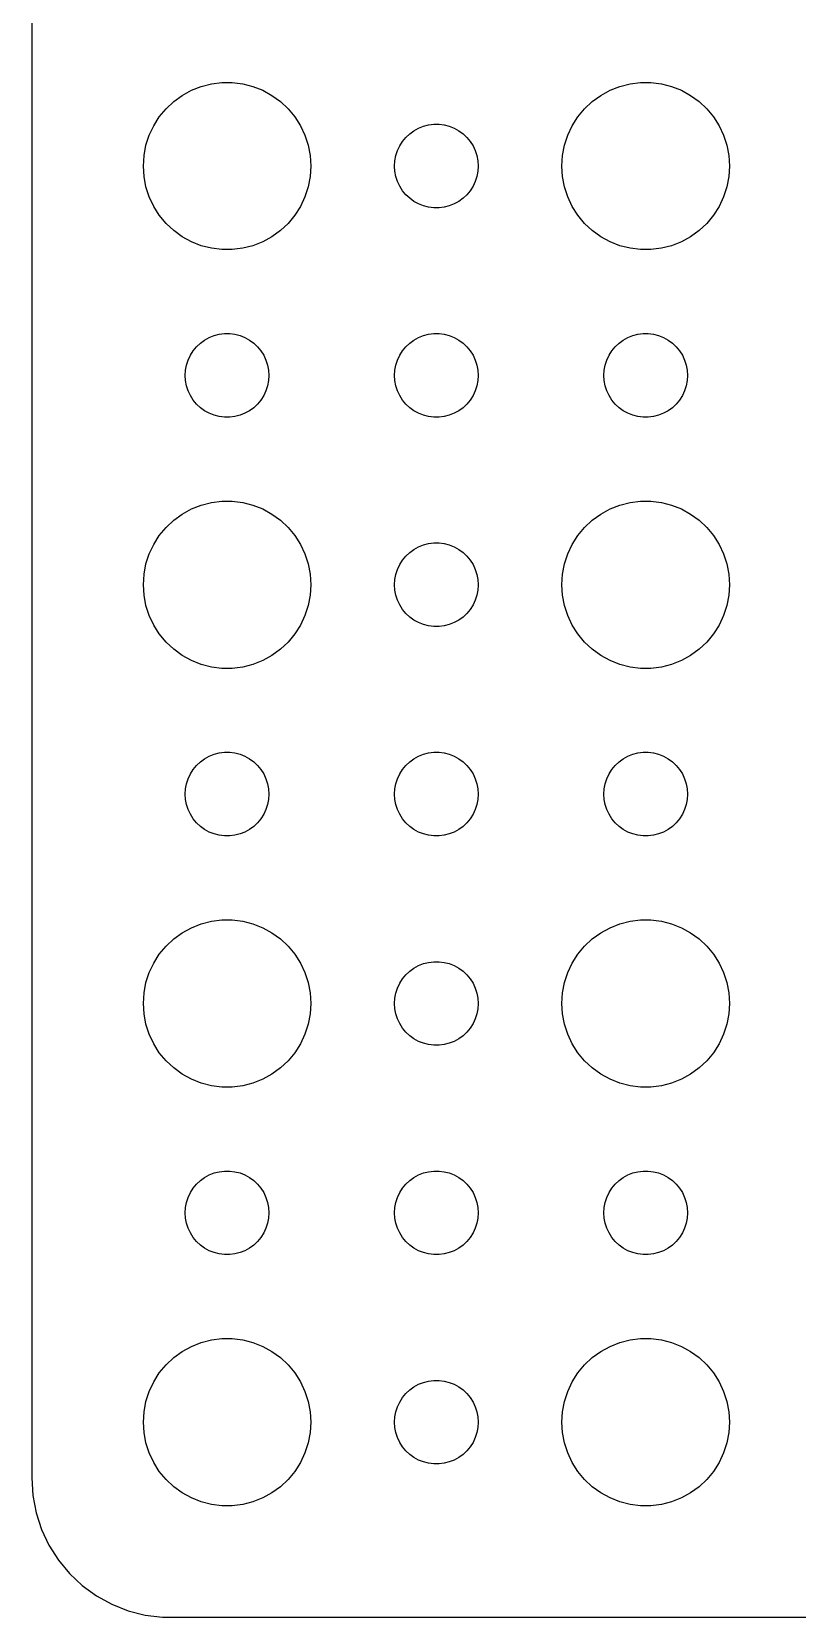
# Model space of a CAD drawing. Header units: metres. Extents: x -60 to 60, y -59 to 59.
# Drawn here: x -59.5 to -32.1, y -59.5 to -2.7 of the extents above; entities that cross this region are included whole.
import ezdxf

# ---------------------------------------------------------------- set-up
doc = ezdxf.new("R2010")
doc.units = ezdxf.units.M

msp = doc.modelspace()

# ---------------------------------------------------------------- linework, layer by layer
for p, q in [((-59.5, 54.5), (-59.5, -54.5)), ((-53.0621, -4.55313), (-52.6884, -4.50591)), ((-52.6884, -4.50591), (-52.3116, -4.50591)), ((-52.3116, -4.50591), (-51.9379, -4.55313)), ((-38.0621, -4.55313), (-37.6884, -4.50591)), ((-37.6884, -4.50591), (-37.3116, -4.50591)), ((-37.3116, -4.50591), (-36.9379, -4.55313)), ((-54.4123, -5.18845), (-54.1075, -4.96701)), ((-54.1075, -4.96701), (-53.7773, -4.78551)), ((-53.7773, -4.78551), (-53.427, -4.64682)), ((-53.427, -4.64682), (-53.0621, -4.55313)), ((-51.9379, -4.55313), (-51.5729, -4.64682)), ((-51.5729, -4.64682), (-51.2227, -4.78551)), ((-51.2227, -4.78551), (-50.8925, -4.96701)), ((-50.8925, -4.96701), (-50.5877, -5.18845)), ((-39.4123, -5.18845), (-39.1075, -4.96701)), ((-39.1075, -4.96701), (-38.7773, -4.78551)), ((-38.7773, -4.78551), (-38.427, -4.64682)), ((-38.427, -4.64682), (-38.0621, -4.55313)), ((-36.9379, -4.55313), (-36.5729, -4.64682)), ((-36.5729, -4.64682), (-36.2227, -4.78551)), ((-36.2227, -4.78551), (-35.8925, -4.96701)), ((-35.8925, -4.96701), (-35.5877, -5.18845)), ((-54.927, -5.73663), (-54.6869, -5.44635)), ((-54.6869, -5.44635), (-54.4123, -5.18845)), ((-50.5877, -5.18845), (-50.3131, -5.44635)), ((-50.3131, -5.44635), (-50.0729, -5.73663)), ((-39.927, -5.73663), (-39.6869, -5.44635)), ((-39.6869, -5.44635), (-39.4123, -5.18845)), ((-35.5877, -5.18845), (-35.3131, -5.44635)), ((-35.3131, -5.44635), (-35.0729, -5.73663)), ((-55.2893, -6.39561), (-55.1289, -6.05473)), ((-55.1289, -6.05473), (-54.927, -5.73663)), ((-50.0729, -5.73663), (-49.8711, -6.05473)), ((-49.8711, -6.05473), (-49.7107, -6.39561)), ((-45.9561, -6.34422), (-45.8037, -6.23351)), ((-45.8037, -6.23351), (-45.6387, -6.14275)), ((-45.6387, -6.14275), (-45.4635, -6.07341)), ((-45.4635, -6.07341), (-45.2811, -6.02657)), ((-45.2811, -6.02657), (-45.0942, -6.00294)), ((-45.0942, -6.00294), (-44.9058, -6.00294)), ((-44.9058, -6.00294), (-44.7189, -6.02657)), ((-44.7189, -6.02657), (-44.5365, -6.07341)), ((-44.5365, -6.07341), (-44.3613, -6.14275)), ((-44.3613, -6.14275), (-44.1963, -6.23351)), ((-44.1963, -6.23351), (-44.0439, -6.34422)), ((-40.2893, -6.39561), (-40.1289, -6.05473)), ((-40.1289, -6.05473), (-39.927, -5.73663)), ((-35.0729, -5.73663), (-34.8711, -6.05473)), ((-34.8711, -6.05473), (-34.7107, -6.39561)), ((-55.4763, -7.12399), (-55.4057, -6.75392)), ((-55.4057, -6.75392), (-55.2893, -6.39561)), ((-49.7107, -6.39561), (-49.5942, -6.75392)), ((-49.5942, -6.75392), (-49.5237, -7.12399)), ((-46.3947, -6.9478), (-46.3145, -6.77736)), ((-46.3145, -6.77736), (-46.2135, -6.61832)), ((-46.2135, -6.61832), (-46.0934, -6.47318)), ((-46.0934, -6.47318), (-45.9561, -6.34422)), ((-44.0439, -6.34422), (-43.9065, -6.47318)), ((-43.9065, -6.47318), (-43.7865, -6.61832)), ((-43.7865, -6.61832), (-43.6855, -6.77736)), ((-43.6855, -6.77736), (-43.6053, -6.9478)), ((-40.4763, -7.12399), (-40.4057, -6.75392)), ((-40.4057, -6.75392), (-40.2893, -6.39561)), ((-34.7107, -6.39561), (-34.5942, -6.75392)), ((-34.5942, -6.75392), (-34.5237, -7.12399)), ((-55.5, -7.5), (-55.4763, -7.12399)), ((-49.5237, -7.12399), (-49.5, -7.5)), ((-46.5, -7.5), (-46.4882, -7.312)), ((-46.4882, -7.312), (-46.4529, -7.12695)), ((-46.4529, -7.12695), (-46.3947, -6.9478)), ((-43.6053, -6.9478), (-43.5471, -7.12695)), ((-43.5471, -7.12695), (-43.5118, -7.312)), ((-43.5118, -7.312), (-43.5, -7.5)), ((-40.5, -7.5), (-40.4763, -7.12399)), ((-34.5237, -7.12399), (-34.5, -7.5)), ((-55.4763, -7.87599), (-55.5, -7.5)), ((-55.4057, -8.24606), (-55.4763, -7.87599)), ((-49.5237, -7.87599), (-49.5942, -8.24606)), ((-49.5, -7.5), (-49.5237, -7.87599)), ((-46.4882, -7.68799), (-46.5, -7.5)), ((-46.4529, -7.87303), (-46.4882, -7.68799)), ((-46.3947, -8.05219), (-46.4529, -7.87303)), ((-43.5471, -7.87303), (-43.6053, -8.05219)), ((-43.5118, -7.68799), (-43.5471, -7.87303)), ((-43.5, -7.5), (-43.5118, -7.68799)), ((-40.4763, -7.87599), (-40.5, -7.5)), ((-40.4057, -8.24606), (-40.4763, -7.87599)), ((-34.5237, -7.87599), (-34.5942, -8.24606)), ((-34.5, -7.5), (-34.5237, -7.87599)), ((-55.2893, -8.60437), (-55.4057, -8.24606)), ((-49.5942, -8.24606), (-49.7107, -8.60437)), ((-46.3145, -8.22263), (-46.3947, -8.05219)), ((-46.2135, -8.38167), (-46.3145, -8.22263)), ((-46.0934, -8.52681), (-46.2135, -8.38167)), ((-43.7865, -8.38167), (-43.9065, -8.52681)), ((-43.6855, -8.22263), (-43.7865, -8.38167)), ((-43.6053, -8.05219), (-43.6855, -8.22263)), ((-40.2893, -8.60437), (-40.4057, -8.24606)), ((-34.5942, -8.24606), (-34.7107, -8.60437)), ((-55.1289, -8.94525), (-55.2893, -8.60437)), ((-54.927, -9.26335), (-55.1289, -8.94525)), ((-49.8711, -8.94525), (-50.0729, -9.26335)), ((-49.7107, -8.60437), (-49.8711, -8.94525)), ((-45.9561, -8.65576), (-46.0934, -8.52681)), ((-45.8037, -8.76648), (-45.9561, -8.65576)), ((-45.6387, -8.85724), (-45.8037, -8.76648)), ((-45.4635, -8.92657), (-45.6387, -8.85724)), ((-45.2811, -8.97342), (-45.4635, -8.92657)), ((-45.0942, -8.99704), (-45.2811, -8.97342)), ((-44.9058, -8.99704), (-45.0942, -8.99704)), ((-44.7189, -8.97342), (-44.9058, -8.99704)), ((-44.5365, -8.92657), (-44.7189, -8.97342)), ((-44.3613, -8.85724), (-44.5365, -8.92657)), ((-44.1963, -8.76648), (-44.3613, -8.85724)), ((-44.0439, -8.65576), (-44.1963, -8.76648)), ((-43.9065, -8.52681), (-44.0439, -8.65576)), ((-40.1289, -8.94525), (-40.2893, -8.60437)), ((-39.927, -9.26335), (-40.1289, -8.94525)), ((-34.8711, -8.94525), (-35.0729, -9.26335)), ((-34.7107, -8.60437), (-34.8711, -8.94525)), ((-54.6869, -9.55363), (-54.927, -9.26335)), ((-54.4123, -9.81154), (-54.6869, -9.55363)), ((-50.3131, -9.55363), (-50.5877, -9.81154)), ((-50.0729, -9.26335), (-50.3131, -9.55363)), ((-39.6869, -9.55363), (-39.927, -9.26335)), ((-39.4123, -9.81154), (-39.6869, -9.55363)), ((-35.3131, -9.55363), (-35.5877, -9.81154)), ((-35.0729, -9.26335), (-35.3131, -9.55363)), ((-54.1075, -10.033), (-54.4123, -9.81154)), ((-53.7773, -10.2145), (-54.1075, -10.033)), ((-53.427, -10.3532), (-53.7773, -10.2145)), ((-51.2227, -10.2145), (-51.5729, -10.3532)), ((-50.8925, -10.033), (-51.2227, -10.2145)), ((-50.5877, -9.81154), (-50.8925, -10.033)), ((-39.1075, -10.033), (-39.4123, -9.81154)), ((-38.7773, -10.2145), (-39.1075, -10.033)), ((-38.427, -10.3532), (-38.7773, -10.2145)), ((-36.2227, -10.2145), (-36.5729, -10.3532)), ((-35.8925, -10.033), (-36.2227, -10.2145)), ((-35.5877, -9.81154), (-35.8925, -10.033)), ((-53.0621, -10.4469), (-53.427, -10.3532)), ((-52.6884, -10.4941), (-53.0621, -10.4469)), ((-52.3116, -10.4941), (-52.6884, -10.4941)), ((-51.9379, -10.4469), (-52.3116, -10.4941)), ((-51.5729, -10.3532), (-51.9379, -10.4469)), ((-38.0621, -10.4469), (-38.427, -10.3532)), ((-37.6884, -10.4941), (-38.0621, -10.4469)), ((-37.3116, -10.4941), (-37.6884, -10.4941)), ((-36.9379, -10.4469), (-37.3116, -10.4941)), ((-36.5729, -10.3532), (-36.9379, -10.4469)), ((-53.1387, -13.6427), (-52.9635, -13.5734)), ((-52.9635, -13.5734), (-52.7811, -13.5266)), ((-52.7811, -13.5266), (-52.5942, -13.5029)), ((-52.5942, -13.5029), (-52.4058, -13.5029)), ((-52.4058, -13.5029), (-52.2189, -13.5266)), ((-52.2189, -13.5266), (-52.0365, -13.5734)), ((-52.0365, -13.5734), (-51.8613, -13.6427)), ((-45.6387, -13.6427), (-45.4635, -13.5734)), ((-45.4635, -13.5734), (-45.2811, -13.5266)), ((-45.2811, -13.5266), (-45.0942, -13.5029)), ((-45.0942, -13.5029), (-44.9058, -13.5029)), ((-44.9058, -13.5029), (-44.7189, -13.5266)), ((-44.7189, -13.5266), (-44.5365, -13.5734)), ((-44.5365, -13.5734), (-44.3613, -13.6427)), ((-38.1387, -13.6427), (-37.9635, -13.5734)), ((-37.9635, -13.5734), (-37.7811, -13.5266)), ((-37.7811, -13.5266), (-37.5942, -13.5029)), ((-37.5942, -13.5029), (-37.4058, -13.5029)), ((-37.4058, -13.5029), (-37.2189, -13.5266)), ((-37.2189, -13.5266), (-37.0365, -13.5734)), ((-37.0365, -13.5734), (-36.8613, -13.6427)), ((-53.8145, -14.2774), (-53.7135, -14.1183)), ((-53.7135, -14.1183), (-53.5934, -13.9732)), ((-53.5934, -13.9732), (-53.4561, -13.8442)), ((-53.4561, -13.8442), (-53.3037, -13.7335)), ((-53.3037, -13.7335), (-53.1387, -13.6427)), ((-51.8613, -13.6427), (-51.6963, -13.7335)), ((-51.6963, -13.7335), (-51.5439, -13.8442)), ((-51.5439, -13.8442), (-51.4065, -13.9732)), ((-51.4065, -13.9732), (-51.2865, -14.1183)), ((-51.2865, -14.1183), (-51.1855, -14.2774)), ((-46.3145, -14.2774), (-46.2135, -14.1183)), ((-46.2135, -14.1183), (-46.0934, -13.9732)), ((-46.0934, -13.9732), (-45.9561, -13.8442)), ((-45.9561, -13.8442), (-45.8037, -13.7335)), ((-45.8037, -13.7335), (-45.6387, -13.6427)), ((-44.3613, -13.6427), (-44.1963, -13.7335)), ((-44.1963, -13.7335), (-44.0439, -13.8442)), ((-44.0439, -13.8442), (-43.9065, -13.9732)), ((-43.9065, -13.9732), (-43.7865, -14.1183)), ((-43.7865, -14.1183), (-43.6855, -14.2774)), ((-38.8145, -14.2774), (-38.7135, -14.1183)), ((-38.7135, -14.1183), (-38.5934, -13.9732)), ((-38.5934, -13.9732), (-38.4561, -13.8442)), ((-38.4561, -13.8442), (-38.3037, -13.7335)), ((-38.3037, -13.7335), (-38.1387, -13.6427)), ((-36.8613, -13.6427), (-36.6963, -13.7335)), ((-36.6963, -13.7335), (-36.5439, -13.8442)), ((-36.5439, -13.8442), (-36.4065, -13.9732)), ((-36.4065, -13.9732), (-36.2865, -14.1183)), ((-36.2865, -14.1183), (-36.1855, -14.2774)), ((-53.9882, -14.812), (-53.9529, -14.627)), ((-53.9529, -14.627), (-53.8947, -14.4478)), ((-53.8947, -14.4478), (-53.8145, -14.2774)), ((-51.1855, -14.2774), (-51.1053, -14.4478)), ((-51.1053, -14.4478), (-51.0471, -14.627)), ((-51.0471, -14.627), (-51.0118, -14.812)), ((-46.4882, -14.812), (-46.4529, -14.627)), ((-46.4529, -14.627), (-46.3947, -14.4478)), ((-46.3947, -14.4478), (-46.3145, -14.2774)), ((-43.6855, -14.2774), (-43.6053, -14.4478)), ((-43.6053, -14.4478), (-43.5471, -14.627)), ((-43.5471, -14.627), (-43.5118, -14.812)), ((-38.9882, -14.812), (-38.9529, -14.627)), ((-38.9529, -14.627), (-38.8947, -14.4478)), ((-38.8947, -14.4478), (-38.8145, -14.2774)), ((-36.1855, -14.2774), (-36.1053, -14.4478)), ((-36.1053, -14.4478), (-36.0471, -14.627)), ((-36.0471, -14.627), (-36.0118, -14.812)), ((-54, -15), (-53.9882, -14.812)), ((-53.9882, -15.188), (-54, -15)), ((-53.9529, -15.373), (-53.9882, -15.188)), ((-51.0118, -15.188), (-51.0471, -15.373)), ((-51.0118, -14.812), (-51, -15)), ((-51, -15), (-51.0118, -15.188)), ((-46.5, -15), (-46.4882, -14.812)), ((-46.4882, -15.188), (-46.5, -15)), ((-46.4529, -15.373), (-46.4882, -15.188)), ((-43.5118, -15.188), (-43.5471, -15.373)), ((-43.5118, -14.812), (-43.5, -15)), ((-43.5, -15), (-43.5118, -15.188)), ((-39, -15), (-38.9882, -14.812)), ((-38.9882, -15.188), (-39, -15)), ((-38.9529, -15.373), (-38.9882, -15.188)), ((-36.0118, -15.188), (-36.0471, -15.373)), ((-36.0118, -14.812), (-36, -15)), ((-36, -15), (-36.0118, -15.188)), ((-53.8947, -15.5522), (-53.9529, -15.373)), ((-53.8145, -15.7226), (-53.8947, -15.5522)), ((-53.7135, -15.8817), (-53.8145, -15.7226)), ((-53.5934, -16.0268), (-53.7135, -15.8817)), ((-51.2865, -15.8817), (-51.4065, -16.0268)), ((-51.1855, -15.7226), (-51.2865, -15.8817)), ((-51.1053, -15.5522), (-51.1855, -15.7226)), ((-51.0471, -15.373), (-51.1053, -15.5522)), ((-46.3947, -15.5522), (-46.4529, -15.373)), ((-46.3145, -15.7226), (-46.3947, -15.5522)), ((-46.2135, -15.8817), (-46.3145, -15.7226)), ((-46.0934, -16.0268), (-46.2135, -15.8817)), ((-43.7865, -15.8817), (-43.9065, -16.0268)), ((-43.6855, -15.7226), (-43.7865, -15.8817)), ((-43.6053, -15.5522), (-43.6855, -15.7226)), ((-43.5471, -15.373), (-43.6053, -15.5522)), ((-38.8947, -15.5522), (-38.9529, -15.373)), ((-38.8145, -15.7226), (-38.8947, -15.5522)), ((-38.7135, -15.8817), (-38.8145, -15.7226)), ((-38.5934, -16.0268), (-38.7135, -15.8817)), ((-36.2865, -15.8817), (-36.4065, -16.0268)), ((-36.1855, -15.7226), (-36.2865, -15.8817)), ((-36.1053, -15.5522), (-36.1855, -15.7226)), ((-36.0471, -15.373), (-36.1053, -15.5522)), ((-53.4561, -16.1558), (-53.5934, -16.0268)), ((-53.3037, -16.2665), (-53.4561, -16.1558)), ((-53.1387, -16.3572), (-53.3037, -16.2665)), ((-52.9635, -16.4266), (-53.1387, -16.3572)), ((-52.7811, -16.4734), (-52.9635, -16.4266)), ((-52.0365, -16.4266), (-52.2189, -16.4734)), ((-51.8613, -16.3572), (-52.0365, -16.4266)), ((-51.6963, -16.2665), (-51.8613, -16.3572)), ((-51.5439, -16.1558), (-51.6963, -16.2665)), ((-51.4065, -16.0268), (-51.5439, -16.1558)), ((-45.9561, -16.1558), (-46.0934, -16.0268)), ((-45.8037, -16.2665), (-45.9561, -16.1558)), ((-45.6387, -16.3572), (-45.8037, -16.2665)), ((-45.4635, -16.4266), (-45.6387, -16.3572)), ((-45.2811, -16.4734), (-45.4635, -16.4266)), ((-44.5365, -16.4266), (-44.7189, -16.4734)), ((-44.3613, -16.3572), (-44.5365, -16.4266)), ((-44.1963, -16.2665), (-44.3613, -16.3572)), ((-44.0439, -16.1558), (-44.1963, -16.2665)), ((-43.9065, -16.0268), (-44.0439, -16.1558)), ((-38.4561, -16.1558), (-38.5934, -16.0268)), ((-38.3037, -16.2665), (-38.4561, -16.1558)), ((-38.1387, -16.3572), (-38.3037, -16.2665)), ((-37.9635, -16.4266), (-38.1387, -16.3572)), ((-37.7811, -16.4734), (-37.9635, -16.4266)), ((-37.0365, -16.4266), (-37.2189, -16.4734)), ((-36.8613, -16.3572), (-37.0365, -16.4266)), ((-36.6963, -16.2665), (-36.8613, -16.3572)), ((-36.5439, -16.1558), (-36.6963, -16.2665)), ((-36.4065, -16.0268), (-36.5439, -16.1558)), ((-52.5942, -16.497), (-52.7811, -16.4734)), ((-52.4058, -16.497), (-52.5942, -16.497)), ((-52.2189, -16.4734), (-52.4058, -16.497)), ((-45.0942, -16.497), (-45.2811, -16.4734)), ((-44.9058, -16.497), (-45.0942, -16.497)), ((-44.7189, -16.4734), (-44.9058, -16.497)), ((-37.5942, -16.497), (-37.7811, -16.4734)), ((-37.4058, -16.497), (-37.5942, -16.497)), ((-37.2189, -16.4734), (-37.4058, -16.497)), ((-54.1075, -19.967), (-53.7773, -19.7855)), ((-53.7773, -19.7855), (-53.427, -19.6468)), ((-53.427, -19.6468), (-53.0621, -19.5531)), ((-53.0621, -19.5531), (-52.6884, -19.5059)), ((-52.6884, -19.5059), (-52.3116, -19.5059)), ((-52.3116, -19.5059), (-51.9379, -19.5531)), ((-51.9379, -19.5531), (-51.5729, -19.6468)), ((-51.5729, -19.6468), (-51.2227, -19.7855)), ((-51.2227, -19.7855), (-50.8925, -19.967)), ((-39.1075, -19.967), (-38.7773, -19.7855)), ((-38.7773, -19.7855), (-38.427, -19.6468)), ((-38.427, -19.6468), (-38.0621, -19.5531)), ((-38.0621, -19.5531), (-37.6884, -19.5059)), ((-37.6884, -19.5059), (-37.3116, -19.5059)), ((-37.3116, -19.5059), (-36.9379, -19.5531)), ((-36.9379, -19.5531), (-36.5729, -19.6468)), ((-36.5729, -19.6468), (-36.2227, -19.7855)), ((-36.2227, -19.7855), (-35.8925, -19.967)), ((-54.927, -20.7366), (-54.6869, -20.4464)), ((-54.6869, -20.4464), (-54.4123, -20.1884)), ((-54.4123, -20.1884), (-54.1075, -19.967)), ((-50.8925, -19.967), (-50.5877, -20.1884)), ((-50.5877, -20.1884), (-50.3131, -20.4464)), ((-50.3131, -20.4464), (-50.0729, -20.7366)), ((-39.927, -20.7366), (-39.6869, -20.4464)), ((-39.6869, -20.4464), (-39.4123, -20.1884)), ((-39.4123, -20.1884), (-39.1075, -19.967)), ((-35.8925, -19.967), (-35.5877, -20.1884)), ((-35.5877, -20.1884), (-35.3131, -20.4464)), ((-35.3131, -20.4464), (-35.0729, -20.7366)), ((-55.1289, -21.0547), (-54.927, -20.7366)), ((-50.0729, -20.7366), (-49.8711, -21.0547)), ((-45.2811, -21.0266), (-45.0942, -21.003)), ((-45.0942, -21.003), (-44.9058, -21.003)), ((-44.9058, -21.003), (-44.7189, -21.0266)), ((-40.1289, -21.0547), (-39.927, -20.7366)), ((-35.0729, -20.7366), (-34.8711, -21.0547)), ((-55.4057, -21.7539), (-55.2893, -21.3956)), ((-55.2893, -21.3956), (-55.1289, -21.0547)), ((-49.8711, -21.0547), (-49.7107, -21.3956)), ((-49.7107, -21.3956), (-49.5942, -21.7539)), ((-46.2135, -21.6183), (-46.0934, -21.4732)), ((-46.0934, -21.4732), (-45.9561, -21.3442)), ((-45.9561, -21.3442), (-45.8037, -21.2335)), ((-45.8037, -21.2335), (-45.6387, -21.1427)), ((-45.6387, -21.1427), (-45.4635, -21.0734)), ((-45.4635, -21.0734), (-45.2811, -21.0266)), ((-44.7189, -21.0266), (-44.5365, -21.0734)), ((-44.5365, -21.0734), (-44.3613, -21.1427)), ((-44.3613, -21.1427), (-44.1963, -21.2335)), ((-44.1963, -21.2335), (-44.0439, -21.3442)), ((-44.0439, -21.3442), (-43.9065, -21.4732)), ((-43.9065, -21.4732), (-43.7865, -21.6183)), ((-40.4057, -21.7539), (-40.2893, -21.3956)), ((-40.2893, -21.3956), (-40.1289, -21.0547)), ((-34.8711, -21.0547), (-34.7107, -21.3956)), ((-34.7107, -21.3956), (-34.5942, -21.7539)), ((-55.5, -22.5), (-55.4763, -22.124)), ((-55.4763, -22.124), (-55.4057, -21.7539)), ((-49.5942, -21.7539), (-49.5237, -22.124)), ((-49.5237, -22.124), (-49.5, -22.5)), ((-46.4882, -22.312), (-46.4529, -22.127)), ((-46.4529, -22.127), (-46.3947, -21.9478)), ((-46.3947, -21.9478), (-46.3145, -21.7774)), ((-46.3145, -21.7774), (-46.2135, -21.6183)), ((-43.7865, -21.6183), (-43.6855, -21.7774)), ((-43.6855, -21.7774), (-43.6053, -21.9478)), ((-43.6053, -21.9478), (-43.5471, -22.127)), ((-43.5471, -22.127), (-43.5118, -22.312)), ((-40.5, -22.5), (-40.4763, -22.124)), ((-40.4763, -22.124), (-40.4057, -21.7539)), ((-34.5942, -21.7539), (-34.5237, -22.124)), ((-34.5237, -22.124), (-34.5, -22.5)), ((-55.4763, -22.876), (-55.5, -22.5)), ((-49.5, -22.5), (-49.5237, -22.876)), ((-46.5, -22.5), (-46.4882, -22.312)), ((-46.4882, -22.688), (-46.5, -22.5)), ((-46.4529, -22.873), (-46.4882, -22.688)), ((-43.5118, -22.688), (-43.5471, -22.873)), ((-43.5118, -22.312), (-43.5, -22.5)), ((-43.5, -22.5), (-43.5118, -22.688)), ((-40.4763, -22.876), (-40.5, -22.5)), ((-34.5, -22.5), (-34.5237, -22.876)), ((-55.4057, -23.2461), (-55.4763, -22.876)), ((-55.2893, -23.6044), (-55.4057, -23.2461)), ((-49.5942, -23.2461), (-49.7107, -23.6044)), ((-49.5237, -22.876), (-49.5942, -23.2461)), ((-46.3947, -23.0522), (-46.4529, -22.873)), ((-46.3145, -23.2226), (-46.3947, -23.0522)), ((-46.2135, -23.3817), (-46.3145, -23.2226)), ((-43.6855, -23.2226), (-43.7865, -23.3817)), ((-43.6053, -23.0522), (-43.6855, -23.2226)), ((-43.5471, -22.873), (-43.6053, -23.0522)), ((-40.4057, -23.2461), (-40.4763, -22.876)), ((-40.2893, -23.6044), (-40.4057, -23.2461)), ((-34.5942, -23.2461), (-34.7107, -23.6044)), ((-34.5237, -22.876), (-34.5942, -23.2461)), ((-55.1289, -23.9453), (-55.2893, -23.6044)), ((-49.7107, -23.6044), (-49.8711, -23.9453)), ((-46.0934, -23.5268), (-46.2135, -23.3817)), ((-45.9561, -23.6558), (-46.0934, -23.5268)), ((-45.8037, -23.7665), (-45.9561, -23.6558)), ((-45.6387, -23.8572), (-45.8037, -23.7665)), ((-45.4635, -23.9266), (-45.6387, -23.8572)), ((-44.3613, -23.8572), (-44.5365, -23.9266)), ((-44.1963, -23.7665), (-44.3613, -23.8572)), ((-44.0439, -23.6558), (-44.1963, -23.7665)), ((-43.9065, -23.5268), (-44.0439, -23.6558)), ((-43.7865, -23.3817), (-43.9065, -23.5268)), ((-40.1289, -23.9453), (-40.2893, -23.6044)), ((-34.7107, -23.6044), (-34.8711, -23.9453)), ((-54.927, -24.2634), (-55.1289, -23.9453)), ((-54.6869, -24.5536), (-54.927, -24.2634)), ((-50.0729, -24.2634), (-50.3131, -24.5536)), ((-49.8711, -23.9453), (-50.0729, -24.2634)), ((-45.2811, -23.9734), (-45.4635, -23.9266)), ((-45.0942, -23.997), (-45.2811, -23.9734)), ((-44.9058, -23.997), (-45.0942, -23.997)), ((-44.7189, -23.9734), (-44.9058, -23.997)), ((-44.5365, -23.9266), (-44.7189, -23.9734)), ((-39.927, -24.2634), (-40.1289, -23.9453)), ((-39.6869, -24.5536), (-39.927, -24.2634)), ((-35.0729, -24.2634), (-35.3131, -24.5536)), ((-34.8711, -23.9453), (-35.0729, -24.2634)), ((-54.4123, -24.8115), (-54.6869, -24.5536)), ((-54.1075, -25.033), (-54.4123, -24.8115)), ((-50.5877, -24.8115), (-50.8925, -25.033)), ((-50.3131, -24.5536), (-50.5877, -24.8115)), ((-39.4123, -24.8115), (-39.6869, -24.5536)), ((-39.1075, -25.033), (-39.4123, -24.8115)), ((-35.5877, -24.8115), (-35.8925, -25.033)), ((-35.3131, -24.5536), (-35.5877, -24.8115)), ((-53.7773, -25.2145), (-54.1075, -25.033)), ((-53.427, -25.3532), (-53.7773, -25.2145)), ((-53.0621, -25.4469), (-53.427, -25.3532)), ((-52.6884, -25.4941), (-53.0621, -25.4469)), ((-52.3116, -25.4941), (-52.6884, -25.4941)), ((-51.9379, -25.4469), (-52.3116, -25.4941)), ((-51.5729, -25.3532), (-51.9379, -25.4469)), ((-51.2227, -25.2145), (-51.5729, -25.3532)), ((-50.8925, -25.033), (-51.2227, -25.2145)), ((-38.7773, -25.2145), (-39.1075, -25.033)), ((-38.427, -25.3532), (-38.7773, -25.2145)), ((-38.0621, -25.4469), (-38.427, -25.3532)), ((-37.6884, -25.4941), (-38.0621, -25.4469)), ((-37.3116, -25.4941), (-37.6884, -25.4941)), ((-36.9379, -25.4469), (-37.3116, -25.4941)), ((-36.5729, -25.3532), (-36.9379, -25.4469)), ((-36.2227, -25.2145), (-36.5729, -25.3532)), ((-35.8925, -25.033), (-36.2227, -25.2145)), ((-53.5934, -28.9732), (-53.4561, -28.8442)), ((-53.4561, -28.8442), (-53.3037, -28.7335)), ((-53.3037, -28.7335), (-53.1387, -28.6427)), ((-53.1387, -28.6427), (-52.9635, -28.5734)), ((-52.9635, -28.5734), (-52.7811, -28.5266)), ((-52.7811, -28.5266), (-52.5942, -28.503)), ((-52.5942, -28.503), (-52.4058, -28.503)), ((-52.4058, -28.503), (-52.2189, -28.5266)), ((-52.2189, -28.5266), (-52.0365, -28.5734)), ((-52.0365, -28.5734), (-51.8613, -28.6427)), ((-51.8613, -28.6427), (-51.6963, -28.7335)), ((-51.6963, -28.7335), (-51.5439, -28.8442)), ((-51.5439, -28.8442), (-51.4065, -28.9732)), ((-46.0934, -28.9732), (-45.9561, -28.8442)), ((-45.9561, -28.8442), (-45.8037, -28.7335)), ((-45.8037, -28.7335), (-45.6387, -28.6427)), ((-45.6387, -28.6427), (-45.4635, -28.5734)), ((-45.4635, -28.5734), (-45.2811, -28.5266)), ((-45.2811, -28.5266), (-45.0942, -28.503)), ((-45.0942, -28.503), (-44.9058, -28.503)), ((-44.9058, -28.503), (-44.7189, -28.5266)), ((-44.7189, -28.5266), (-44.5365, -28.5734)), ((-44.5365, -28.5734), (-44.3613, -28.6427)), ((-44.3613, -28.6427), (-44.1963, -28.7335)), ((-44.1963, -28.7335), (-44.0439, -28.8442)), ((-44.0439, -28.8442), (-43.9065, -28.9732)), ((-38.5934, -28.9732), (-38.4561, -28.8442)), ((-38.4561, -28.8442), (-38.3037, -28.7335)), ((-38.3037, -28.7335), (-38.1387, -28.6427)), ((-38.1387, -28.6427), (-37.9635, -28.5734)), ((-37.9635, -28.5734), (-37.7811, -28.5266)), ((-37.7811, -28.5266), (-37.5942, -28.503)), ((-37.5942, -28.503), (-37.4058, -28.503)), ((-37.4058, -28.503), (-37.2189, -28.5266)), ((-37.2189, -28.5266), (-37.0365, -28.5734)), ((-37.0365, -28.5734), (-36.8613, -28.6427)), ((-36.8613, -28.6427), (-36.6963, -28.7335)), ((-36.6963, -28.7335), (-36.5439, -28.8442)), ((-36.5439, -28.8442), (-36.4065, -28.9732)), ((-53.9529, -29.627), (-53.8947, -29.4478)), ((-53.8947, -29.4478), (-53.8145, -29.2774)), ((-53.8145, -29.2774), (-53.7135, -29.1183)), ((-53.7135, -29.1183), (-53.5934, -28.9732)), ((-51.4065, -28.9732), (-51.2865, -29.1183)), ((-51.2865, -29.1183), (-51.1855, -29.2774)), ((-51.1855, -29.2774), (-51.1053, -29.4478)), ((-51.1053, -29.4478), (-51.0471, -29.627)), ((-46.4529, -29.627), (-46.3947, -29.4478)), ((-46.3947, -29.4478), (-46.3145, -29.2774)), ((-46.3145, -29.2774), (-46.2135, -29.1183)), ((-46.2135, -29.1183), (-46.0934, -28.9732)), ((-43.9065, -28.9732), (-43.7865, -29.1183)), ((-43.7865, -29.1183), (-43.6855, -29.2774)), ((-43.6855, -29.2774), (-43.6053, -29.4478)), ((-43.6053, -29.4478), (-43.5471, -29.627)), ((-38.9529, -29.627), (-38.8947, -29.4478)), ((-38.8947, -29.4478), (-38.8145, -29.2774)), ((-38.8145, -29.2774), (-38.7135, -29.1183)), ((-38.7135, -29.1183), (-38.5934, -28.9732)), ((-36.4065, -28.9732), (-36.2865, -29.1183)), ((-36.2865, -29.1183), (-36.1855, -29.2774)), ((-36.1855, -29.2774), (-36.1053, -29.4478)), ((-36.1053, -29.4478), (-36.0471, -29.627)), ((-54, -30), (-53.9882, -29.812)), ((-53.9882, -30.188), (-54, -30)), ((-53.9882, -29.812), (-53.9529, -29.627)), ((-51.0471, -29.627), (-51.0118, -29.812)), ((-51.0118, -29.812), (-51, -30)), ((-51, -30), (-51.0118, -30.188)), ((-46.5, -30), (-46.4882, -29.812)), ((-46.4882, -30.188), (-46.5, -30)), ((-46.4882, -29.812), (-46.4529, -29.627)), ((-43.5471, -29.627), (-43.5118, -29.812)), ((-43.5118, -29.812), (-43.5, -30)), ((-43.5, -30), (-43.5118, -30.188)), ((-39, -30), (-38.9882, -29.812)), ((-38.9882, -30.188), (-39, -30)), ((-38.9882, -29.812), (-38.9529, -29.627)), ((-36.0471, -29.627), (-36.0118, -29.812)), ((-36.0118, -29.812), (-36, -30)), ((-36, -30), (-36.0118, -30.188)), ((-53.9529, -30.373), (-53.9882, -30.188)), ((-53.8947, -30.5522), (-53.9529, -30.373)), ((-53.8145, -30.7226), (-53.8947, -30.5522)), ((-51.1053, -30.5522), (-51.1855, -30.7226)), ((-51.0471, -30.373), (-51.1053, -30.5522)), ((-51.0118, -30.188), (-51.0471, -30.373)), ((-46.4529, -30.373), (-46.4882, -30.188)), ((-46.3947, -30.5522), (-46.4529, -30.373)), ((-46.3145, -30.7226), (-46.3947, -30.5522)), ((-43.6053, -30.5522), (-43.6855, -30.7226)), ((-43.5471, -30.373), (-43.6053, -30.5522)), ((-43.5118, -30.188), (-43.5471, -30.373)), ((-38.9529, -30.373), (-38.9882, -30.188)), ((-38.8947, -30.5522), (-38.9529, -30.373)), ((-38.8145, -30.7226), (-38.8947, -30.5522)), ((-36.1053, -30.5522), (-36.1855, -30.7226)), ((-36.0471, -30.373), (-36.1053, -30.5522)), ((-36.0118, -30.188), (-36.0471, -30.373)), ((-53.7135, -30.8817), (-53.8145, -30.7226)), ((-53.5934, -31.0268), (-53.7135, -30.8817)), ((-53.4561, -31.1558), (-53.5934, -31.0268)), ((-53.3037, -31.2665), (-53.4561, -31.1558)), ((-51.5439, -31.1558), (-51.6963, -31.2665)), ((-51.4065, -31.0268), (-51.5439, -31.1558)), ((-51.2865, -30.8817), (-51.4065, -31.0268)), ((-51.1855, -30.7226), (-51.2865, -30.8817)), ((-46.2135, -30.8817), (-46.3145, -30.7226)), ((-46.0934, -31.0268), (-46.2135, -30.8817)), ((-45.9561, -31.1558), (-46.0934, -31.0268)), ((-45.8037, -31.2665), (-45.9561, -31.1558)), ((-44.0439, -31.1558), (-44.1963, -31.2665)), ((-43.9065, -31.0268), (-44.0439, -31.1558)), ((-43.7865, -30.8817), (-43.9065, -31.0268)), ((-43.6855, -30.7226), (-43.7865, -30.8817)), ((-38.7135, -30.8817), (-38.8145, -30.7226)), ((-38.5934, -31.0268), (-38.7135, -30.8817)), ((-38.4561, -31.1558), (-38.5934, -31.0268)), ((-38.3037, -31.2665), (-38.4561, -31.1558)), ((-36.5439, -31.1558), (-36.6963, -31.2665)), ((-36.4065, -31.0268), (-36.5439, -31.1558)), ((-36.2865, -30.8817), (-36.4065, -31.0268)), ((-36.1855, -30.7226), (-36.2865, -30.8817)), ((-53.1387, -31.3572), (-53.3037, -31.2665)), ((-52.9635, -31.4266), (-53.1387, -31.3572)), ((-52.7811, -31.4734), (-52.9635, -31.4266)), ((-52.5942, -31.497), (-52.7811, -31.4734)), ((-52.4058, -31.497), (-52.5942, -31.497)), ((-52.2189, -31.4734), (-52.4058, -31.497)), ((-52.0365, -31.4266), (-52.2189, -31.4734)), ((-51.8613, -31.3572), (-52.0365, -31.4266)), ((-51.6963, -31.2665), (-51.8613, -31.3572)), ((-45.6387, -31.3572), (-45.8037, -31.2665)), ((-45.4635, -31.4266), (-45.6387, -31.3572)), ((-45.2811, -31.4734), (-45.4635, -31.4266)), ((-45.0942, -31.497), (-45.2811, -31.4734)), ((-44.9058, -31.497), (-45.0942, -31.497)), ((-44.7189, -31.4734), (-44.9058, -31.497)), ((-44.5365, -31.4266), (-44.7189, -31.4734)), ((-44.3613, -31.3572), (-44.5365, -31.4266)), ((-44.1963, -31.2665), (-44.3613, -31.3572)), ((-38.1387, -31.3572), (-38.3037, -31.2665)), ((-37.9635, -31.4266), (-38.1387, -31.3572)), ((-37.7811, -31.4734), (-37.9635, -31.4266)), ((-37.5942, -31.497), (-37.7811, -31.4734)), ((-37.4058, -31.497), (-37.5942, -31.497)), ((-37.2189, -31.4734), (-37.4058, -31.497)), ((-37.0365, -31.4266), (-37.2189, -31.4734)), ((-36.8613, -31.3572), (-37.0365, -31.4266)), ((-36.6963, -31.2665), (-36.8613, -31.3572)), ((-53.7773, -34.7855), (-53.427, -34.6468)), ((-53.427, -34.6468), (-53.0621, -34.5531)), ((-53.0621, -34.5531), (-52.6884, -34.5059)), ((-52.6884, -34.5059), (-52.3116, -34.5059)), ((-52.3116, -34.5059), (-51.9379, -34.5531)), ((-51.9379, -34.5531), (-51.5729, -34.6468)), ((-51.5729, -34.6468), (-51.2227, -34.7855)), ((-38.7773, -34.7855), (-38.427, -34.6468)), ((-38.427, -34.6468), (-38.0621, -34.5531)), ((-38.0621, -34.5531), (-37.6884, -34.5059)), ((-37.6884, -34.5059), (-37.3116, -34.5059)), ((-37.3116, -34.5059), (-36.9379, -34.5531)), ((-36.9379, -34.5531), (-36.5729, -34.6468)), ((-36.5729, -34.6468), (-36.2227, -34.7855)), ((-54.6869, -35.4464), (-54.4123, -35.1885)), ((-54.4123, -35.1885), (-54.1075, -34.967)), ((-54.1075, -34.967), (-53.7773, -34.7855)), ((-51.2227, -34.7855), (-50.8925, -34.967)), ((-50.8925, -34.967), (-50.5877, -35.1885)), ((-50.5877, -35.1885), (-50.3131, -35.4464)), ((-39.6869, -35.4464), (-39.4123, -35.1885)), ((-39.4123, -35.1885), (-39.1075, -34.967)), ((-39.1075, -34.967), (-38.7773, -34.7855)), ((-36.2227, -34.7855), (-35.8925, -34.967)), ((-35.8925, -34.967), (-35.5877, -35.1885)), ((-35.5877, -35.1885), (-35.3131, -35.4464)), ((-55.1289, -36.0547), (-54.927, -35.7366)), ((-54.927, -35.7366), (-54.6869, -35.4464)), ((-50.3131, -35.4464), (-50.0729, -35.7366)), ((-50.0729, -35.7366), (-49.8711, -36.0547)), ((-40.1289, -36.0547), (-39.927, -35.7366)), ((-39.927, -35.7366), (-39.6869, -35.4464)), ((-35.3131, -35.4464), (-35.0729, -35.7366)), ((-35.0729, -35.7366), (-34.8711, -36.0547)), ((-55.2893, -36.3956), (-55.1289, -36.0547)), ((-49.8711, -36.0547), (-49.7107, -36.3956)), ((-46.0934, -36.4732), (-45.9561, -36.3442)), ((-45.9561, -36.3442), (-45.8037, -36.2335)), ((-45.8037, -36.2335), (-45.6387, -36.1428)), ((-45.6387, -36.1428), (-45.4635, -36.0734)), ((-45.4635, -36.0734), (-45.2811, -36.0266)), ((-45.2811, -36.0266), (-45.0942, -36.003)), ((-45.0942, -36.003), (-44.9058, -36.003)), ((-44.9058, -36.003), (-44.7189, -36.0266)), ((-44.7189, -36.0266), (-44.5365, -36.0734)), ((-44.5365, -36.0734), (-44.3613, -36.1428)), ((-44.3613, -36.1428), (-44.1963, -36.2335)), ((-44.1963, -36.2335), (-44.0439, -36.3442)), ((-44.0439, -36.3442), (-43.9065, -36.4732)), ((-40.2893, -36.3956), (-40.1289, -36.0547)), ((-34.8711, -36.0547), (-34.7107, -36.3956)), ((-55.4763, -37.124), (-55.4057, -36.7539)), ((-55.4057, -36.7539), (-55.2893, -36.3956)), ((-49.7107, -36.3956), (-49.5942, -36.7539)), ((-49.5942, -36.7539), (-49.5237, -37.124)), ((-46.3947, -36.9478), (-46.3145, -36.7774)), ((-46.3145, -36.7774), (-46.2135, -36.6183)), ((-46.2135, -36.6183), (-46.0934, -36.4732)), ((-43.9065, -36.4732), (-43.7865, -36.6183)), ((-43.7865, -36.6183), (-43.6855, -36.7774)), ((-43.6855, -36.7774), (-43.6053, -36.9478)), ((-40.4763, -37.124), (-40.4057, -36.7539)), ((-40.4057, -36.7539), (-40.2893, -36.3956)), ((-34.7107, -36.3956), (-34.5942, -36.7539)), ((-34.5942, -36.7539), (-34.5237, -37.124)), ((-55.5, -37.5), (-55.4763, -37.124)), ((-49.5237, -37.124), (-49.5, -37.5)), ((-46.5, -37.5), (-46.4882, -37.312)), ((-46.4882, -37.312), (-46.4529, -37.127)), ((-46.4529, -37.127), (-46.3947, -36.9478)), ((-43.6053, -36.9478), (-43.5471, -37.127)), ((-43.5471, -37.127), (-43.5118, -37.312)), ((-43.5118, -37.312), (-43.5, -37.5)), ((-40.5, -37.5), (-40.4763, -37.124)), ((-34.5237, -37.124), (-34.5, -37.5)), ((-55.4763, -37.876), (-55.5, -37.5)), ((-55.4057, -38.2461), (-55.4763, -37.876)), ((-49.5237, -37.876), (-49.5942, -38.2461)), ((-49.5, -37.5), (-49.5237, -37.876)), ((-46.4882, -37.688), (-46.5, -37.5)), ((-46.4529, -37.873), (-46.4882, -37.688)), ((-46.3947, -38.0522), (-46.4529, -37.873)), ((-46.3145, -38.2226), (-46.3947, -38.0522)), ((-43.6053, -38.0522), (-43.6855, -38.2226)), ((-43.5471, -37.873), (-43.6053, -38.0522)), ((-43.5118, -37.688), (-43.5471, -37.873)), ((-43.5, -37.5), (-43.5118, -37.688)), ((-40.4763, -37.876), (-40.5, -37.5)), ((-40.4057, -38.2461), (-40.4763, -37.876)), ((-34.5237, -37.876), (-34.5942, -38.2461)), ((-34.5, -37.5), (-34.5237, -37.876)), ((-55.2893, -38.6044), (-55.4057, -38.2461)), ((-55.1289, -38.9453), (-55.2893, -38.6044)), ((-49.7107, -38.6044), (-49.8711, -38.9453)), ((-49.5942, -38.2461), (-49.7107, -38.6044)), ((-46.2135, -38.3817), (-46.3145, -38.2226)), ((-46.0934, -38.5268), (-46.2135, -38.3817)), ((-45.9561, -38.6558), (-46.0934, -38.5268)), ((-43.9065, -38.5268), (-44.0439, -38.6558)), ((-43.7865, -38.3817), (-43.9065, -38.5268)), ((-43.6855, -38.2226), (-43.7865, -38.3817)), ((-40.2893, -38.6044), (-40.4057, -38.2461)), ((-40.1289, -38.9453), (-40.2893, -38.6044)), ((-34.7107, -38.6044), (-34.8711, -38.9453)), ((-34.5942, -38.2461), (-34.7107, -38.6044)), ((-54.927, -39.2634), (-55.1289, -38.9453)), ((-49.8711, -38.9453), (-50.0729, -39.2634)), ((-45.8037, -38.7665), (-45.9561, -38.6558)), ((-45.6387, -38.8572), (-45.8037, -38.7665)), ((-45.4635, -38.9266), (-45.6387, -38.8572)), ((-45.2811, -38.9734), (-45.4635, -38.9266)), ((-45.0942, -38.997), (-45.2811, -38.9734)), ((-44.9058, -38.997), (-45.0942, -38.997)), ((-44.7189, -38.9734), (-44.9058, -38.997)), ((-44.5365, -38.9266), (-44.7189, -38.9734)), ((-44.3613, -38.8572), (-44.5365, -38.9266)), ((-44.1963, -38.7665), (-44.3613, -38.8572)), ((-44.0439, -38.6558), (-44.1963, -38.7665)), ((-39.927, -39.2634), (-40.1289, -38.9453)), ((-34.8711, -38.9453), (-35.0729, -39.2634)), ((-54.6869, -39.5536), (-54.927, -39.2634)), ((-54.4123, -39.8115), (-54.6869, -39.5536)), ((-50.3131, -39.5536), (-50.5877, -39.8115)), ((-50.0729, -39.2634), (-50.3131, -39.5536)), ((-39.6869, -39.5536), (-39.927, -39.2634)), ((-39.4123, -39.8115), (-39.6869, -39.5536)), ((-35.3131, -39.5536), (-35.5877, -39.8115)), ((-35.0729, -39.2634), (-35.3131, -39.5536)), ((-54.1075, -40.033), (-54.4123, -39.8115)), ((-53.7773, -40.2145), (-54.1075, -40.033)), ((-53.427, -40.3532), (-53.7773, -40.2145)), ((-51.2227, -40.2145), (-51.5729, -40.3532)), ((-50.8925, -40.033), (-51.2227, -40.2145)), ((-50.5877, -39.8115), (-50.8925, -40.033)), ((-39.1075, -40.033), (-39.4123, -39.8115)), ((-38.7773, -40.2145), (-39.1075, -40.033)), ((-38.427, -40.3532), (-38.7773, -40.2145)), ((-36.2227, -40.2145), (-36.5729, -40.3532)), ((-35.8925, -40.033), (-36.2227, -40.2145)), ((-35.5877, -39.8115), (-35.8925, -40.033)), ((-53.0621, -40.4469), (-53.427, -40.3532)), ((-52.6884, -40.4941), (-53.0621, -40.4469)), ((-52.3116, -40.4941), (-52.6884, -40.4941)), ((-51.9379, -40.4469), (-52.3116, -40.4941)), ((-51.5729, -40.3532), (-51.9379, -40.4469)), ((-38.0621, -40.4469), (-38.427, -40.3532)), ((-37.6884, -40.4941), (-38.0621, -40.4469)), ((-37.3116, -40.4941), (-37.6884, -40.4941)), ((-36.9379, -40.4469), (-37.3116, -40.4941)), ((-36.5729, -40.3532), (-36.9379, -40.4469)), ((-53.4561, -43.8442), (-53.3037, -43.7335)), ((-53.3037, -43.7335), (-53.1387, -43.6428)), ((-53.1387, -43.6428), (-52.9635, -43.5734)), ((-52.9635, -43.5734), (-52.7811, -43.5266)), ((-52.7811, -43.5266), (-52.5942, -43.503)), ((-52.5942, -43.503), (-52.4058, -43.503)), ((-52.4058, -43.503), (-52.2189, -43.5266)), ((-52.2189, -43.5266), (-52.0365, -43.5734)), ((-52.0365, -43.5734), (-51.8613, -43.6428)), ((-51.8613, -43.6428), (-51.6963, -43.7335)), ((-51.6963, -43.7335), (-51.5439, -43.8442)), ((-45.9561, -43.8442), (-45.8037, -43.7335)), ((-45.8037, -43.7335), (-45.6387, -43.6428)), ((-45.6387, -43.6428), (-45.4635, -43.5734)), ((-45.4635, -43.5734), (-45.2811, -43.5266)), ((-45.2811, -43.5266), (-45.0942, -43.503)), ((-45.0942, -43.503), (-44.9058, -43.503)), ((-44.9058, -43.503), (-44.7189, -43.5266)), ((-44.7189, -43.5266), (-44.5365, -43.5734)), ((-44.5365, -43.5734), (-44.3613, -43.6428)), ((-44.3613, -43.6428), (-44.1963, -43.7335)), ((-44.1963, -43.7335), (-44.0439, -43.8442)), ((-38.4561, -43.8442), (-38.3037, -43.7335)), ((-38.3037, -43.7335), (-38.1387, -43.6428)), ((-38.1387, -43.6428), (-37.9635, -43.5734)), ((-37.9635, -43.5734), (-37.7811, -43.5266)), ((-37.7811, -43.5266), (-37.5942, -43.503)), ((-37.5942, -43.503), (-37.4058, -43.503)), ((-37.4058, -43.503), (-37.2189, -43.5266)), ((-37.2189, -43.5266), (-37.0365, -43.5734)), ((-37.0365, -43.5734), (-36.8613, -43.6428)), ((-36.8613, -43.6428), (-36.6963, -43.7335)), ((-36.6963, -43.7335), (-36.5439, -43.8442)), ((-53.8947, -44.4478), (-53.8145, -44.2774)), ((-53.8145, -44.2774), (-53.7135, -44.1183)), ((-53.7135, -44.1183), (-53.5934, -43.9732)), ((-53.5934, -43.9732), (-53.4561, -43.8442)), ((-51.5439, -43.8442), (-51.4065, -43.9732)), ((-51.4065, -43.9732), (-51.2865, -44.1183)), ((-51.2865, -44.1183), (-51.1855, -44.2774)), ((-51.1855, -44.2774), (-51.1053, -44.4478)), ((-46.3947, -44.4478), (-46.3145, -44.2774)), ((-46.3145, -44.2774), (-46.2135, -44.1183)), ((-46.2135, -44.1183), (-46.0934, -43.9732)), ((-46.0934, -43.9732), (-45.9561, -43.8442)), ((-44.0439, -43.8442), (-43.9065, -43.9732)), ((-43.9065, -43.9732), (-43.7865, -44.1183)), ((-43.7865, -44.1183), (-43.6855, -44.2774)), ((-43.6855, -44.2774), (-43.6053, -44.4478)), ((-38.8947, -44.4478), (-38.8145, -44.2774)), ((-38.8145, -44.2774), (-38.7135, -44.1183)), ((-38.7135, -44.1183), (-38.5934, -43.9732)), ((-38.5934, -43.9732), (-38.4561, -43.8442)), ((-36.5439, -43.8442), (-36.4065, -43.9732)), ((-36.4065, -43.9732), (-36.2865, -44.1183)), ((-36.2865, -44.1183), (-36.1855, -44.2774)), ((-36.1855, -44.2774), (-36.1053, -44.4478)), ((-54, -45), (-53.9882, -44.812)), ((-53.9882, -44.812), (-53.9529, -44.627)), ((-53.9529, -44.627), (-53.8947, -44.4478)), ((-51.1053, -44.4478), (-51.0471, -44.627)), ((-51.0471, -44.627), (-51.0118, -44.812)), ((-51.0118, -44.812), (-51, -45)), ((-46.5, -45), (-46.4882, -44.812)), ((-46.4882, -44.812), (-46.4529, -44.627)), ((-46.4529, -44.627), (-46.3947, -44.4478)), ((-43.6053, -44.4478), (-43.5471, -44.627)), ((-43.5471, -44.627), (-43.5118, -44.812)), ((-43.5118, -44.812), (-43.5, -45)), ((-39, -45), (-38.9882, -44.812)), ((-38.9882, -44.812), (-38.9529, -44.627)), ((-38.9529, -44.627), (-38.8947, -44.4478)), ((-36.1053, -44.4478), (-36.0471, -44.627)), ((-36.0471, -44.627), (-36.0118, -44.812)), ((-36.0118, -44.812), (-36, -45)), ((-53.9882, -45.188), (-54, -45)), ((-53.9529, -45.373), (-53.9882, -45.188)), ((-53.8947, -45.5522), (-53.9529, -45.373)), ((-51.0471, -45.373), (-51.1053, -45.5522)), ((-51.0118, -45.188), (-51.0471, -45.373)), ((-51, -45), (-51.0118, -45.188)), ((-46.4882, -45.188), (-46.5, -45)), ((-46.4529, -45.373), (-46.4882, -45.188)), ((-46.3947, -45.5522), (-46.4529, -45.373)), ((-43.5471, -45.373), (-43.6053, -45.5522)), ((-43.5118, -45.188), (-43.5471, -45.373)), ((-43.5, -45), (-43.5118, -45.188)), ((-38.9882, -45.188), (-39, -45)), ((-38.9529, -45.373), (-38.9882, -45.188)), ((-38.8947, -45.5522), (-38.9529, -45.373)), ((-36.0471, -45.373), (-36.1053, -45.5522)), ((-36.0118, -45.188), (-36.0471, -45.373)), ((-36, -45), (-36.0118, -45.188)), ((-53.8145, -45.7226), (-53.8947, -45.5522)), ((-53.7135, -45.8817), (-53.8145, -45.7226)), ((-53.5934, -46.0268), (-53.7135, -45.8817)), ((-51.2865, -45.8817), (-51.4065, -46.0268)), ((-51.1855, -45.7226), (-51.2865, -45.8817)), ((-51.1053, -45.5522), (-51.1855, -45.7226)), ((-46.3145, -45.7226), (-46.3947, -45.5522)), ((-46.2135, -45.8817), (-46.3145, -45.7226)), ((-46.0934, -46.0268), (-46.2135, -45.8817)), ((-43.7865, -45.8817), (-43.9065, -46.0268)), ((-43.6855, -45.7226), (-43.7865, -45.8817)), ((-43.6053, -45.5522), (-43.6855, -45.7226)), ((-38.8145, -45.7226), (-38.8947, -45.5522)), ((-38.7135, -45.8817), (-38.8145, -45.7226)), ((-38.5934, -46.0268), (-38.7135, -45.8817)), ((-36.2865, -45.8817), (-36.4065, -46.0268)), ((-36.1855, -45.7226), (-36.2865, -45.8817)), ((-36.1053, -45.5522), (-36.1855, -45.7226)), ((-53.4561, -46.1558), (-53.5934, -46.0268)), ((-53.3037, -46.2665), (-53.4561, -46.1558)), ((-53.1387, -46.3572), (-53.3037, -46.2665)), ((-52.9635, -46.4266), (-53.1387, -46.3572)), ((-52.7811, -46.4734), (-52.9635, -46.4266)), ((-52.5942, -46.497), (-52.7811, -46.4734)), ((-52.4058, -46.497), (-52.5942, -46.497)), ((-52.2189, -46.4734), (-52.4058, -46.497)), ((-52.0365, -46.4266), (-52.2189, -46.4734)), ((-51.8613, -46.3572), (-52.0365, -46.4266)), ((-51.6963, -46.2665), (-51.8613, -46.3572)), ((-51.5439, -46.1558), (-51.6963, -46.2665)), ((-51.4065, -46.0268), (-51.5439, -46.1558)), ((-45.9561, -46.1558), (-46.0934, -46.0268)), ((-45.8037, -46.2665), (-45.9561, -46.1558)), ((-45.6387, -46.3572), (-45.8037, -46.2665)), ((-45.4635, -46.4266), (-45.6387, -46.3572)), ((-45.2811, -46.4734), (-45.4635, -46.4266)), ((-45.0942, -46.497), (-45.2811, -46.4734)), ((-44.9058, -46.497), (-45.0942, -46.497)), ((-44.7189, -46.4734), (-44.9058, -46.497)), ((-44.5365, -46.4266), (-44.7189, -46.4734)), ((-44.3613, -46.3572), (-44.5365, -46.4266)), ((-44.1963, -46.2665), (-44.3613, -46.3572)), ((-44.0439, -46.1558), (-44.1963, -46.2665)), ((-43.9065, -46.0268), (-44.0439, -46.1558)), ((-38.4561, -46.1558), (-38.5934, -46.0268)), ((-38.3037, -46.2665), (-38.4561, -46.1558)), ((-38.1387, -46.3572), (-38.3037, -46.2665)), ((-37.9635, -46.4266), (-38.1387, -46.3572)), ((-37.7811, -46.4734), (-37.9635, -46.4266)), ((-37.5942, -46.497), (-37.7811, -46.4734)), ((-37.4058, -46.497), (-37.5942, -46.497)), ((-37.2189, -46.4734), (-37.4058, -46.497)), ((-37.0365, -46.4266), (-37.2189, -46.4734)), ((-36.8613, -46.3572), (-37.0365, -46.4266)), ((-36.6963, -46.2665), (-36.8613, -46.3572)), ((-36.5439, -46.1558), (-36.6963, -46.2665)), ((-36.4065, -46.0268), (-36.5439, -46.1558)), ((-54.4123, -50.1885), (-54.1075, -49.967)), ((-54.1075, -49.967), (-53.7773, -49.7855)), ((-53.7773, -49.7855), (-53.427, -49.6468)), ((-53.427, -49.6468), (-53.0621, -49.5531)), ((-53.0621, -49.5531), (-52.6884, -49.5059)), ((-52.6884, -49.5059), (-52.3116, -49.5059)), ((-52.3116, -49.5059), (-51.9379, -49.5531)), ((-51.9379, -49.5531), (-51.5729, -49.6468)), ((-51.5729, -49.6468), (-51.2227, -49.7855)), ((-51.2227, -49.7855), (-50.8925, -49.967)), ((-50.8925, -49.967), (-50.5877, -50.1885)), ((-39.4123, -50.1885), (-39.1075, -49.967)), ((-39.1075, -49.967), (-38.7773, -49.7855)), ((-38.7773, -49.7855), (-38.427, -49.6468)), ((-38.427, -49.6468), (-38.0621, -49.5531)), ((-38.0621, -49.5531), (-37.6884, -49.5059)), ((-37.6884, -49.5059), (-37.3116, -49.5059)), ((-37.3116, -49.5059), (-36.9379, -49.5531)), ((-36.9379, -49.5531), (-36.5729, -49.6468)), ((-36.5729, -49.6468), (-36.2227, -49.7855)), ((-36.2227, -49.7855), (-35.8925, -49.967)), ((-35.8925, -49.967), (-35.5877, -50.1885)), ((-54.927, -50.7366), (-54.6869, -50.4464)), ((-54.6869, -50.4464), (-54.4123, -50.1885)), ((-50.5877, -50.1885), (-50.3131, -50.4464)), ((-50.3131, -50.4464), (-50.0729, -50.7366)), ((-39.927, -50.7366), (-39.6869, -50.4464)), ((-39.6869, -50.4464), (-39.4123, -50.1885)), ((-35.5877, -50.1885), (-35.3131, -50.4464)), ((-35.3131, -50.4464), (-35.0729, -50.7366)), ((-55.2893, -51.3956), (-55.1289, -51.0547)), ((-55.1289, -51.0547), (-54.927, -50.7366)), ((-50.0729, -50.7366), (-49.8711, -51.0547)), ((-49.8711, -51.0547), (-49.7107, -51.3956)), ((-45.6387, -51.1428), (-45.4635, -51.0734)), ((-45.4635, -51.0734), (-45.2811, -51.0266)), ((-45.2811, -51.0266), (-45.0942, -51.003)), ((-45.0942, -51.003), (-44.9058, -51.003)), ((-44.9058, -51.003), (-44.7189, -51.0266)), ((-44.7189, -51.0266), (-44.5365, -51.0734)), ((-44.5365, -51.0734), (-44.3613, -51.1428)), ((-40.2893, -51.3956), (-40.1289, -51.0547)), ((-40.1289, -51.0547), (-39.927, -50.7366)), ((-35.0729, -50.7366), (-34.8711, -51.0547)), ((-34.8711, -51.0547), (-34.7107, -51.3956)), ((-55.4057, -51.7539), (-55.2893, -51.3956)), ((-49.7107, -51.3956), (-49.5942, -51.7539)), ((-46.3145, -51.7774), (-46.2135, -51.6183)), ((-46.2135, -51.6183), (-46.0934, -51.4732)), ((-46.0934, -51.4732), (-45.9561, -51.3442)), ((-45.9561, -51.3442), (-45.8037, -51.2335)), ((-45.8037, -51.2335), (-45.6387, -51.1428)), ((-44.3613, -51.1428), (-44.1963, -51.2335)), ((-44.1963, -51.2335), (-44.0439, -51.3442)), ((-44.0439, -51.3442), (-43.9065, -51.4732)), ((-43.9065, -51.4732), (-43.7865, -51.6183)), ((-43.7865, -51.6183), (-43.6855, -51.7774)), ((-40.4057, -51.7539), (-40.2893, -51.3956)), ((-34.7107, -51.3956), (-34.5942, -51.7539)), ((-55.5, -52.5), (-55.4763, -52.124)), ((-55.4763, -52.124), (-55.4057, -51.7539)), ((-49.5942, -51.7539), (-49.5237, -52.124)), ((-49.5237, -52.124), (-49.5, -52.5)), ((-46.4882, -52.312), (-46.4529, -52.127)), ((-46.4529, -52.127), (-46.3947, -51.9478)), ((-46.3947, -51.9478), (-46.3145, -51.7774)), ((-43.6855, -51.7774), (-43.6053, -51.9478)), ((-43.6053, -51.9478), (-43.5471, -52.127)), ((-43.5471, -52.127), (-43.5118, -52.312)), ((-40.5, -52.5), (-40.4763, -52.124)), ((-40.4763, -52.124), (-40.4057, -51.7539)), ((-34.5942, -51.7539), (-34.5237, -52.124)), ((-34.5237, -52.124), (-34.5, -52.5)), ((-55.4763, -52.876), (-55.5, -52.5)), ((-49.5, -52.5), (-49.5237, -52.876)), ((-46.5, -52.5), (-46.4882, -52.312)), ((-46.4882, -52.688), (-46.5, -52.5)), ((-46.4529, -52.873), (-46.4882, -52.688)), ((-43.5118, -52.688), (-43.5471, -52.873)), ((-43.5118, -52.312), (-43.5, -52.5)), ((-43.5, -52.5), (-43.5118, -52.688)), ((-40.4763, -52.876), (-40.5, -52.5)), ((-34.5, -52.5), (-34.5237, -52.876)), ((-55.4057, -53.2461), (-55.4763, -52.876)), ((-55.2893, -53.6044), (-55.4057, -53.2461)), ((-49.5942, -53.2461), (-49.7107, -53.6044)), ((-49.5237, -52.876), (-49.5942, -53.2461)), ((-46.3947, -53.0522), (-46.4529, -52.873)), ((-46.3145, -53.2226), (-46.3947, -53.0522)), ((-46.2135, -53.3817), (-46.3145, -53.2226)), ((-46.0934, -53.5268), (-46.2135, -53.3817)), ((-43.7865, -53.3817), (-43.9065, -53.5268)), ((-43.6855, -53.2226), (-43.7865, -53.3817)), ((-43.6053, -53.0522), (-43.6855, -53.2226)), ((-43.5471, -52.873), (-43.6053, -53.0522)), ((-40.4057, -53.2461), (-40.4763, -52.876)), ((-40.2893, -53.6044), (-40.4057, -53.2461)), ((-34.5942, -53.2461), (-34.7107, -53.6044)), ((-34.5237, -52.876), (-34.5942, -53.2461)), ((-55.1289, -53.9453), (-55.2893, -53.6044)), ((-54.927, -54.2634), (-55.1289, -53.9453)), ((-49.8711, -53.9453), (-50.0729, -54.2634)), ((-49.7107, -53.6044), (-49.8711, -53.9453)), ((-45.9561, -53.6558), (-46.0934, -53.5268)), ((-45.8037, -53.7665), (-45.9561, -53.6558)), ((-45.6387, -53.8572), (-45.8037, -53.7665)), ((-45.4635, -53.9266), (-45.6387, -53.8572)), ((-45.2811, -53.9734), (-45.4635, -53.9266)), ((-44.5365, -53.9266), (-44.7189, -53.9734)), ((-44.3613, -53.8572), (-44.5365, -53.9266)), ((-44.1963, -53.7665), (-44.3613, -53.8572)), ((-44.0439, -53.6558), (-44.1963, -53.7665)), ((-43.9065, -53.5268), (-44.0439, -53.6558)), ((-40.1289, -53.9453), (-40.2893, -53.6044)), ((-39.927, -54.2634), (-40.1289, -53.9453)), ((-34.8711, -53.9453), (-35.0729, -54.2634)), ((-34.7107, -53.6044), (-34.8711, -53.9453)), ((-59.5, -54.5), (-59.4606, -55.1267)), ((-54.6869, -54.5536), (-54.927, -54.2634)), ((-50.0729, -54.2634), (-50.3131, -54.5536)), ((-45.0942, -53.997), (-45.2811, -53.9734)), ((-44.9058, -53.997), (-45.0942, -53.997)), ((-44.7189, -53.9734), (-44.9058, -53.997)), ((-39.6869, -54.5536), (-39.927, -54.2634)), ((-35.0729, -54.2634), (-35.3131, -54.5536)), ((-54.4123, -54.8115), (-54.6869, -54.5536)), ((-54.1075, -55.033), (-54.4123, -54.8115)), ((-53.7773, -55.2145), (-54.1075, -55.033)), ((-50.8925, -55.033), (-51.2227, -55.2145)), ((-50.5877, -54.8115), (-50.8925, -55.033)), ((-50.3131, -54.5536), (-50.5877, -54.8115)), ((-39.4123, -54.8115), (-39.6869, -54.5536)), ((-39.1075, -55.033), (-39.4123, -54.8115)), ((-38.7773, -55.2145), (-39.1075, -55.033)), ((-35.8925, -55.033), (-36.2227, -55.2145)), ((-35.5877, -54.8115), (-35.8925, -55.033)), ((-35.3131, -54.5536), (-35.5877, -54.8115)), ((-59.4606, -55.1267), (-59.3429, -55.7434)), ((-53.427, -55.3532), (-53.7773, -55.2145)), ((-53.0621, -55.4469), (-53.427, -55.3532)), ((-52.6884, -55.4941), (-53.0621, -55.4469)), ((-52.3116, -55.4941), (-52.6884, -55.4941)), ((-51.9379, -55.4469), (-52.3116, -55.4941)), ((-51.5729, -55.3532), (-51.9379, -55.4469)), ((-51.2227, -55.2145), (-51.5729, -55.3532)), ((-38.427, -55.3532), (-38.7773, -55.2145)), ((-38.0621, -55.4469), (-38.427, -55.3532)), ((-37.6884, -55.4941), (-38.0621, -55.4469)), ((-37.3116, -55.4941), (-37.6884, -55.4941)), ((-36.9379, -55.4469), (-37.3116, -55.4941)), ((-36.5729, -55.3532), (-36.9379, -55.4469)), ((-36.2227, -55.2145), (-36.5729, -55.3532)), ((-59.3429, -55.7434), (-59.1489, -56.3406)), ((-59.1489, -56.3406), (-58.8815, -56.9088)), ((-58.8815, -56.9088), (-58.5451, -57.4389)), ((-58.5451, -57.4389), (-58.1448, -57.9227)), ((-58.1448, -57.9227), (-57.6871, -58.3526)), ((-57.6871, -58.3526), (-57.1791, -58.7216)), ((-57.1791, -58.7216), (-56.6289, -59.0241)), ((-56.6289, -59.0241), (-56.0451, -59.2553)), ((-56.0451, -59.2553), (-55.4369, -59.4114)), ((-55.4369, -59.4114), (-54.8139, -59.4901)), ((-54.8139, -59.4901), (54.8139, -59.4901))]:
    msp.add_line(p, q)

doc.saveas('drawing.dxf')
